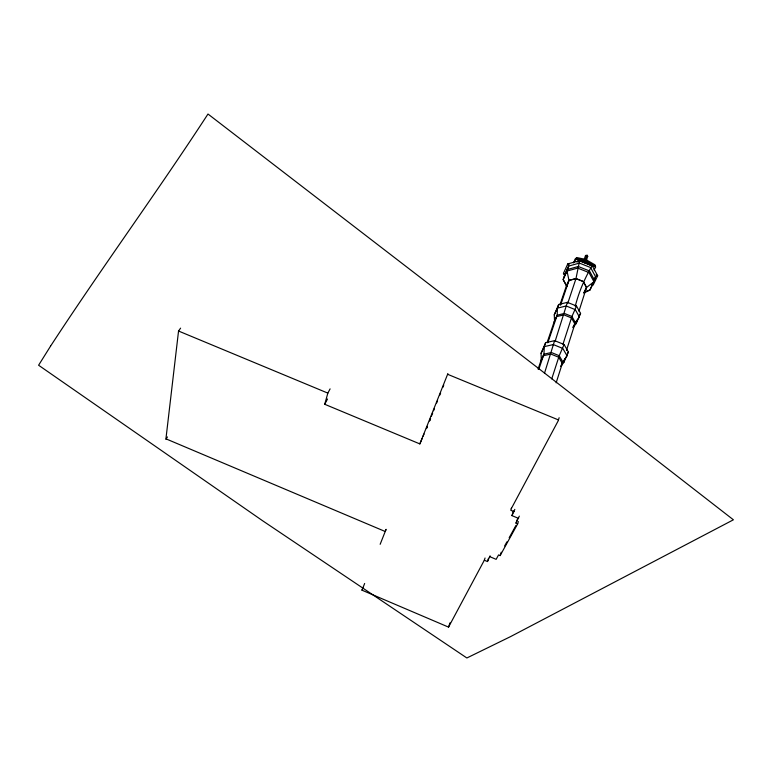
<?xml version="1.0" encoding="UTF-8"?>
<svg xmlns="http://www.w3.org/2000/svg" width="772" height="772" viewBox="0 0 772 772"><rect width="100%" height="100%" fill="white"/><g stroke="black" fill="none" stroke-linecap="round" stroke-linejoin="round"><path stroke-width="1.16" d="M180.6 328.148L178.544 331.034L165.874 439.336L167.447 436.942M559.893 304.959L566.387 285.881L568.983 280.41L575.97 278.615L579.647 260.627L592.124 265.558L597.673 275.778L593.099 285.157L591.458 285.061M422.188 438.409L419.852 443.91L324.722 404.277L327.849 393.112L330.098 388.876M559.131 417.71L558.156 420.894L511.257 508.709M518.369 521.563L517.665 523.841L516.005 523.146L519.324 516.13M545.621 342.7L544.289 346.618L543.942 354.174L541.288 359.675L541.066 353.315L545.621 342.7L554.614 340.645L564.081 344.495L568.375 351.974L563.743 362.57L560.665 366.546M547.097 342.594L554.547 320.679L554.257 314.812L558.677 304.506L567.381 302.334L576.501 306.021L580.573 313.374L576.086 323.671L573.307 327.145M516.005 523.146L517.086 519.73M563.743 362.57L564.998 358.613M576.086 323.671L577.253 320.004M489.815 556.68L496.135 559.343L498.567 554.914L500.15 555.589L501.231 552.212M518.61 518.408L511.961 515.628L514.827 509.375M556.149 382.815L562.817 361.875L567.121 355.931L562.807 348.442L553.302 344.573L544.289 346.618L541.066 353.315M566.474 350.401L575.343 322.551L579.415 317.031L575.323 309.668L566.175 305.973L557.432 308.134L554.257 314.812M578.942 311.232L586.508 287.473L583.275 281.51L575.989 278.576L568.983 280.41L566.445 285.978L563.145 279.512L567.98 267.237M511.961 515.628L513.409 511.074M564.081 344.495L559.237 355.718L551.739 378.878M576.501 306.021L571.946 316.491L562.952 344.264M511.46 508.092L510.765 510.253L514.104 511.653M575.236 306.339C578.855 291.845 584.819 278.229 592.124 265.558L591.207 265.52M364.645 583.468L361.981 590.184L448.542 627.115L484.324 560.221L487.47 561.543L488.531 558.291M490.095 555.811L487.47 561.543M484.324 560.221L485.057 558.002M544.463 373.33L554.614 340.645M555.184 341.108L567.381 302.334M567.758 303.309L575.989 278.576M538.065 369.122L542.06 357.397M538.817 369.286L543.942 354.174L551.391 352.514L559.237 355.718L562.817 361.875M547.811 342.797L557.181 315.188L557.432 308.134L558.677 304.506M560.607 305.085L568.983 280.41L567.024 271.04L568.742 266.05L567.748 263.937L579.647 260.627L580.071 261.11L576.877 261.998M448.542 627.115L450.008 622.83M419.852 443.91L447.876 373.638M380.152 544.308L385.913 529.766M426.52 428.547L427.398 426.337L426.385 428.508M429.599 420.788L430.487 418.559M431.365 416.33L432.687 412.991M433.575 410.762L434.453 408.533M436.662 402.965L437.55 400.736M439.76 395.167L440.638 392.948M442.848 387.38L443.736 385.151M386.096 529.322L385.18 531.493L166.144 438.921M361.981 590.184L362.859 588.11M423.114 436.209L424.05 434.009M429.657 420.798L430.593 418.578M564.564 275.401L563.444 273.394L567.748 263.937L569.427 264.063M563.705 277.91L567.574 269.438L578.267 266.504L589.47 270.933L594.479 280.091L589.876 290.127L583.922 292.926L586.566 287.454L593.967 281.722L595.55 276.665L590.57 267.517L579.405 263.098L568.742 266.05L564.872 274.514L563.444 273.394M573.442 262.943L575.372 258.842L576.597 259.093L595.617 266.977L594.102 270.026M574.146 262.383L576.115 258.205L595.308 265.915L576.115 258.205M554.547 320.679L557.181 315.188L564.39 313.432L571.946 316.491L575.343 322.551M554.064 322.107L556.699 316.617L563.917 314.86L571.483 317.929L574.879 323.989L573.065 327.627M586.237 256.671L587.048 254.982L585.369 259.682M540.757 361.219L543.42 355.718L550.88 354.058L558.735 357.272L562.325 363.438L560.935 366.169M594.015 279.811L595.55 276.665L597.673 275.778L596.177 274.649M583.825 292.916L586.508 287.473M573.065 327.096L575.439 322.561M579.154 316.211L580.573 313.374M561.437 364.606L562.923 361.885M566.928 354.821L568.375 351.974M324.722 404.277L327.521 398.989M504.647 545.958L506.905 541.857M509.163 537.756L515.937 525.452M500.15 555.589L517.665 523.841M586.681 290.957L589.876 290.127L593.967 281.722L588.959 272.555L577.726 268.106L567.024 271.04L563.145 279.512L567.092 286.518M581.181 261.554L590.097 265.076M575.97 278.615L583.275 281.51L586.566 287.454M575.372 258.842L595.617 266.977M447.596 374.285L558.455 419.929M178.544 331.034L327.849 393.112M587.733 256.265L586.469 260.125L584.279 259.238L585.552 255.387L587.733 256.265M50.566 346.126L38.6 365.233L262.634 520.772L466.867 657.976L510.466 636.659L733.4 519.797L538.759 368.582L207.986 114.024C156.986 192.392 101.634 267.826 50.566 346.126M585.475 259.373L576.829 257.558L595.038 264.864L585.475 259.373"/></g></svg>
